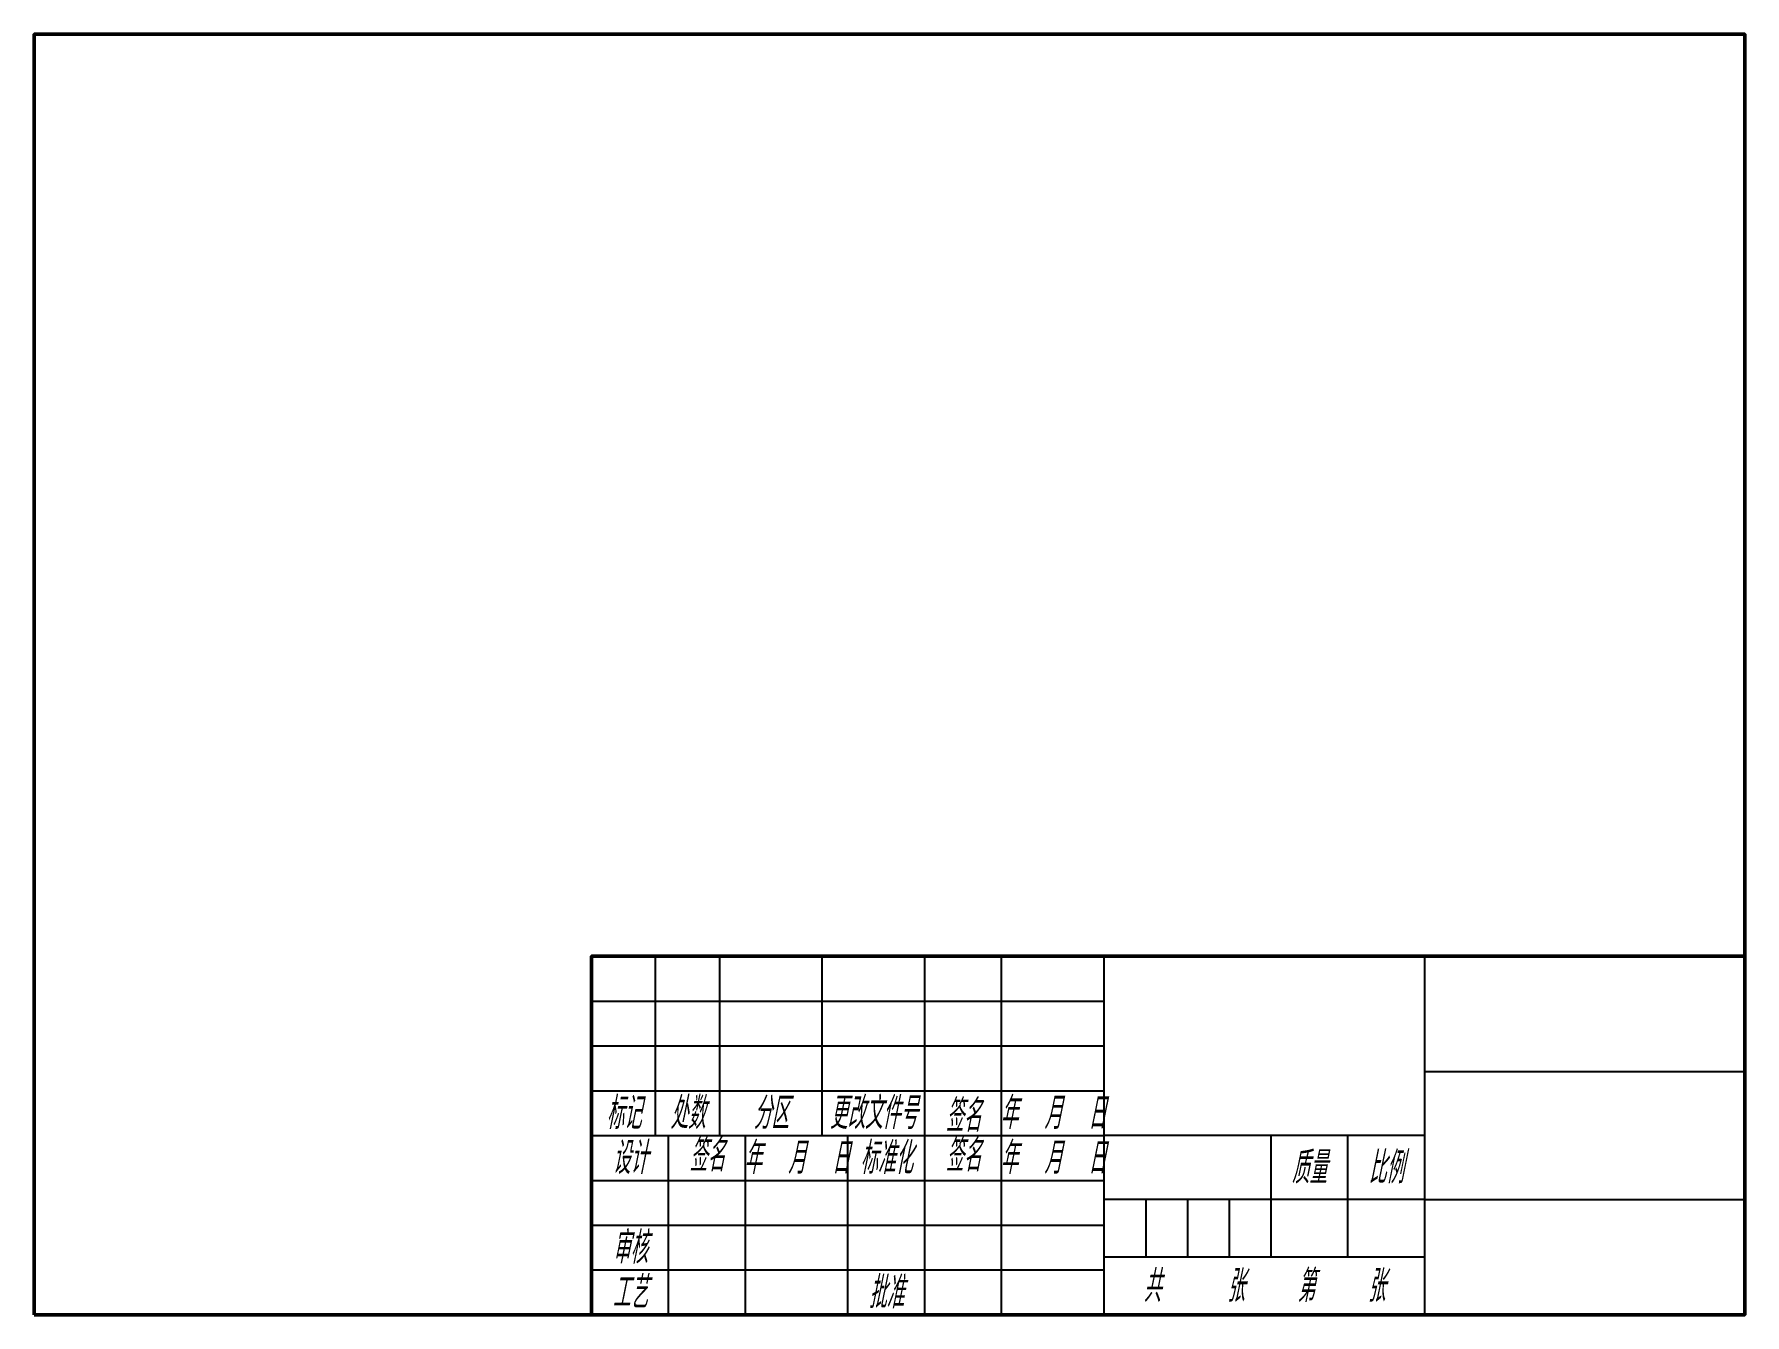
# Paper-space layout '布局3' of a CAD drawing. Header units: millimetres. Extents: x 0 to 267, y 0 to 200.
import ezdxf

# ---------------------------------------------------------------- set-up
doc = ezdxf.new("R2010")
doc.units = ezdxf.units.MM
doc.linetypes.add('CENTER', pattern=[50.8, 31.75, -6.35, 6.35, -6.35])
doc.layers.add('中心线', color=7, linetype='CENTER')
doc.layers.add('标题栏', color=7, linetype='Continuous')
doc.layers.add('图框', color=7, linetype='Continuous', lineweight=50)
doc.styles.add('gb', font='gbeitc.shx', dxfattribs={"width": 0.76, "bigfont": 'gbcbig.shx'})

# ---------------------------------------------------------------- blocks, each defined once
blk = doc.blocks.new('GB标题栏')
at = {"layer": '中心线'}
blk.add_point((-180, 0), dxfattribs=at)
at = {"layer": '图框'}
blk.add_lwpolyline([(0, 0), (-180, 0), (-180, 56), (0, 56)], close=True, dxfattribs=at)
at = {"layer": '标题栏'}
for p, q in [((-170, 28), (-170, 56)), ((-160, 28), (-160, 56)), ((-144, 28), (-144, 56)), ((-128, 28), (-128, 56)), ((-116, 28), (-116, 56)), ((-100, 28), (-100, 56)), ((-50, 56), (-50, 28)), ((-180, 49), (-100, 49)), ((-180, 42), (-100, 42)), ((-50, 38), (0, 38)), ((-180, 35), (-100, 35)), ((-180, 28), (-100, 28)), ((-168, 0), (-168, 28)), ((-156, 0), (-156, 28)), ((-140, 0), (-140, 28)), ((-128, 0), (-128, 28)), ((-116, 0), (-116, 28)), ((-100, 0), (-100, 28)), ((-50, 28), (-100, 28)), ((-74, 28), (-74, 18)), ((-62, 28), (-62, 18)), ((-50, 28), (-50, 18)), ((-180, 21), (-100, 21)), ((-50, 18), (-100, 18)), ((-93.5, 18), (-93.5, 9)), ((-87, 18), (-87, 9)), ((-80.5, 18), (-80.5, 9)), ((-74, 18), (-74, 9)), ((-62, 18), (-62, 9)), ((-50, 18), (-50, 9)), ((-50, 18), (0, 18)), ((-180, 14), (-100, 14)), ((-50, 9), (-100, 9)), ((-50, 9), (-50, 0)), ((-180, 7), (-100, 7))]:
    blk.add_line(p, q, dxfattribs=at)
at = {"layer": '标题栏', "char_height": 5, "attachment_point": 5, "style": 'gb'}
for s, width, insert in [('标记', 10, (-175, 31.5)), ('处数', 10, (-165, 31.5)), ('分区', 16, (-152, 31.5)), ('更改文件号', 16, (-136, 31.5)), ('签名', 12, (-122, 31.11)), ('年  月  日', 16, (-108, 31.5)), ('设计', 12, (-174, 24.5)), ('签名', 12, (-162, 24.89)), ('年  月  日', 16, (-148, 24.5)), ('标准化', 12, (-134, 24.5)), ('签名', 12, (-122, 24.89)), ('年  月  日', 16, (-108, 24.5)), ('质量', 12, (-68, 23)), ('比例', 12, (-56, 23)), ('审核', 12, (-174, 10.5)), ('工艺', 12, (-174, 3.5)), ('批准', 12, (-134, 3.5)), ('共     张    第    张', 50, (-75, 4.5))]:
    blk.add_mtext_dynamic_manual_height_columns(s, width=width, gutter_width=25, heights=[0], dxfattribs=dict(at, insert=insert))

psp = doc.layouts.new('布局3')

# ---------------------------------------------------------------- linework, layer by layer
at = {"layer": '图框'}
psp.add_lwpolyline([(0, 0), (267, 0), (267, 200), (0, 200)], close=True, dxfattribs=at)

# ---------------------------------------------------------------- block references
at = {"layer": '标题栏'}
psp.add_blockref('GB标题栏', (267, 0), dxfattribs=at)

doc.saveas('drawing.dxf')
